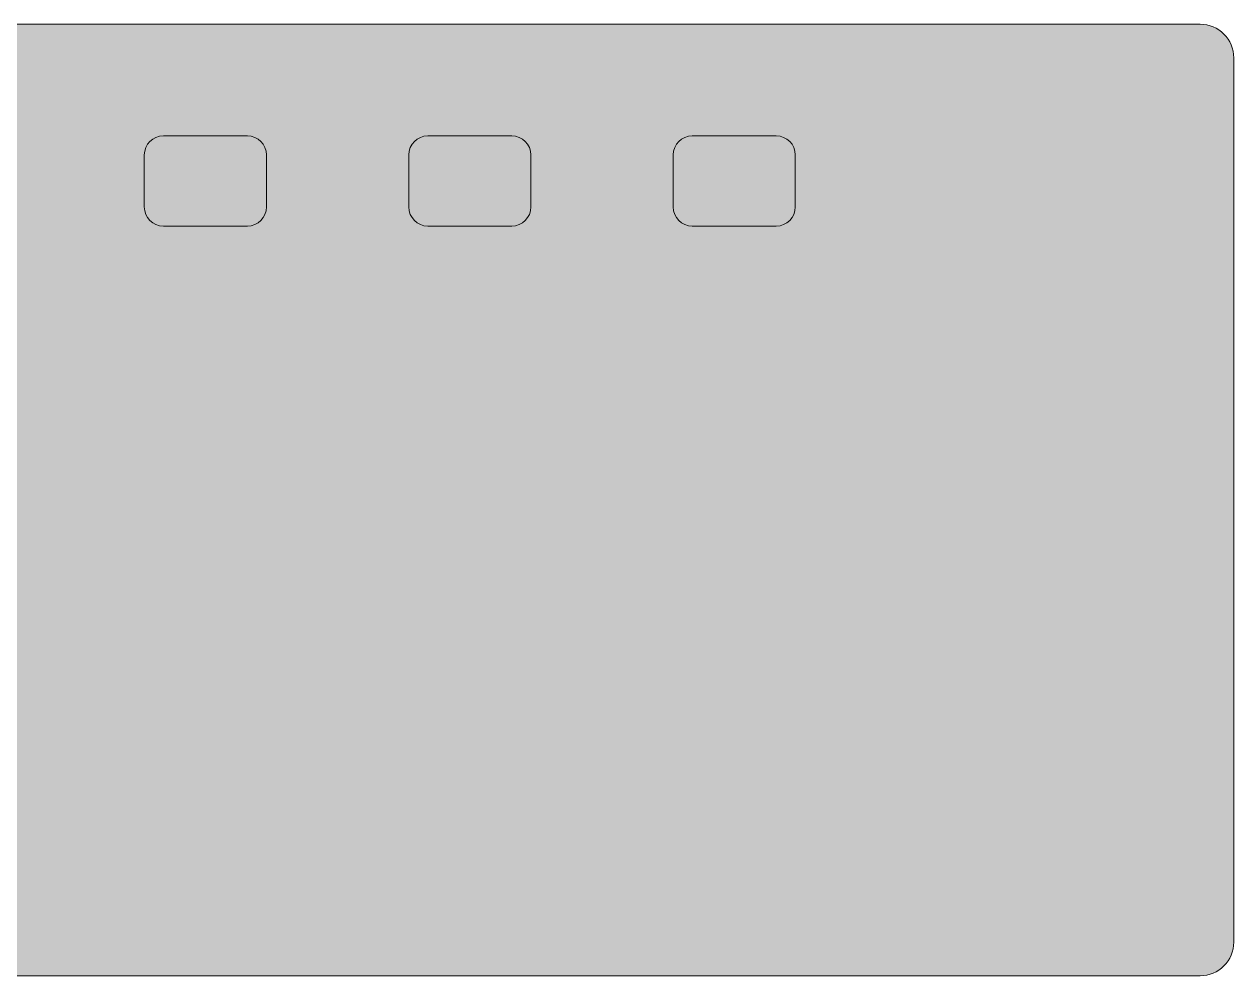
# Model space of a CAD drawing. Header units: inches. Extents: x 0 to 1190, y -340 to 0.
# Drawn here: x 758.4 to 1190, y -339.7 to 0 of the extents above; entities that cross this region are included whole.
import ezdxf

# ---------------------------------------------------------------- set-up
doc = ezdxf.new("R2010")
doc.units = ezdxf.units.IN
doc.header["$MEASUREMENT"] = 0
doc.layers.add('Layer 2', color=7, linetype='Continuous')

msp = doc.modelspace()

# ---------------------------------------------------------------- hatches: boundary and pattern name
at = {"layer": 'Layer 2', "true_color": 0x231f20}
h = msp.add_hatch(color=250, dxfattribs=at)
h.dxf.hatch_style = 2
edge = h.paths.add_edge_path()
edge.add_spline(control_points=[(1177.98, -339.72), (1177.98, -339.72), (12, -339.72), (12, -339.72), (5.4, -339.72), (0, -334.32), (0, -327.72), (0, -327.72), (0, -12), (0, -12), (0, -5.4), (5.4, 0), (12, 0), (12, 0), (1177.98, 0), (1177.98, 0), (1184.58, 0), (1189.98, -5.4), (1189.98, -12), (1189.98, -12), (1189.98, -327.72), (1189.98, -327.72), (1189.98, -334.32), (1184.58, -339.72), (1177.98, -339.72)], knot_values=[0, 0, 0, 0, 1, 1, 1, 2, 2, 2, 3, 3, 3, 4, 4, 4, 5, 5, 5, 6, 6, 6, 7, 7, 7, 8, 8, 8, 8], degree=3, periodic=1)

# ---------------------------------------------------------------- linework, layer by layer
at = {"layer": 'Layer 2', "lineweight": 0}
for points in [[(1177.98, -339.72), (1177.98, -339.72), (12, -339.72), (12, -339.72), (5.4, -339.72), (0, -334.32), (0, -327.72), (0, -327.72), (0, -12), (0, -12), (0, -5.4), (5.4, 0), (12, 0), (12, 0), (1177.98, 0), (1177.98, 0), (1184.58, 0), (1189.98, -5.4), (1189.98, -12), (1189.98, -12), (1189.98, -327.72), (1189.98, -327.72), (1189.98, -334.32), (1184.58, -339.72), (1177.98, -339.72)], [(808.05, -72.07), (808.05, -72.07), (838.02, -72.07), (838.02, -72.07), (841.76, -72.07), (844.83, -69.01), (844.83, -65.26), (844.83, -65.26), (844.83, -46.68), (844.83, -46.68), (844.83, -42.93), (841.76, -39.87), (838.02, -39.87), (838.02, -39.87), (808.05, -39.87), (808.05, -39.87), (804.31, -39.87), (801.25, -42.93), (801.25, -46.68), (801.25, -46.68), (801.25, -65.26), (801.25, -65.26), (801.25, -69.01), (804.31, -72.07), (808.05, -72.07)], [(902.4, -72.07), (902.4, -72.07), (932.37, -72.07), (932.37, -72.07), (936.11, -72.07), (939.17, -69.01), (939.17, -65.26), (939.17, -65.26), (939.17, -46.68), (939.17, -46.68), (939.17, -42.93), (936.11, -39.87), (932.37, -39.87), (932.37, -39.87), (902.4, -39.87), (902.4, -39.87), (898.66, -39.87), (895.6, -42.93), (895.6, -46.68), (895.6, -46.68), (895.6, -65.26), (895.6, -65.26), (895.6, -69.01), (898.66, -72.07), (902.4, -72.07)], [(996.75, -72.07), (996.75, -72.07), (1026.72, -72.07), (1026.72, -72.07), (1030.46, -72.07), (1033.52, -69.01), (1033.52, -65.26), (1033.52, -65.26), (1033.52, -46.68), (1033.52, -46.68), (1033.52, -42.93), (1030.46, -39.87), (1026.72, -39.87), (1026.72, -39.87), (996.75, -39.87), (996.75, -39.87), (993.01, -39.87), (989.94, -42.93), (989.94, -46.68), (989.94, -46.68), (989.94, -65.26), (989.94, -65.26), (989.94, -69.01), (993.01, -72.07), (996.75, -72.07)]]:
    msp.add_open_spline(points, degree=3, knots=[0, 0, 0, 0, 1, 1, 1, 2, 2, 2, 3, 3, 3, 4, 4, 4, 5, 5, 5, 6, 6, 6, 7, 7, 7, 8, 8, 8, 8], dxfattribs=at)

doc.saveas('drawing.dxf')
